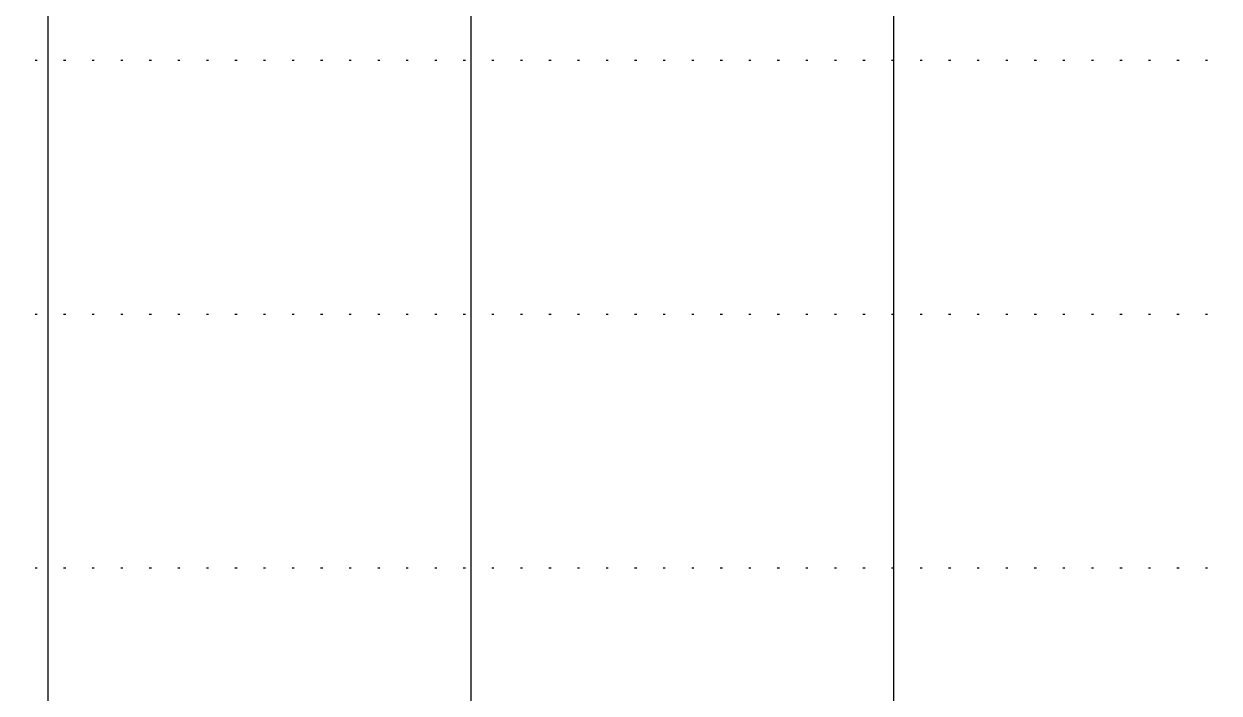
# Model space of a CAD drawing. Header units: millimetres. Extents: x -1499 to 6658, y -12483 to -6008.
# Drawn here: x 2915 to 2971.5, y -10511 to -10479.3 of the extents above; entities that cross this region are included whole.
import ezdxf

# ---------------------------------------------------------------- set-up
doc = ezdxf.new("R2010")
doc.units = ezdxf.units.MM
doc.linetypes.add('A-DOTLN01H', pattern=[0.125, 0, -0.125])
doc.layers.add('CR-GRID', color=56, linetype='A-DOTLN01H')
doc.layers.add('수직그리드', color=1, linetype='Continuous')

msp = doc.modelspace()

# ---------------------------------------------------------------- linework, layer by layer
at = {"layer": 'CR-GRID', "linetype": 'A-DOTLN01H', "ltscale": 10}
for p, q in [((696.157, -10481.058), (6196.157, -10481.058)), ((696.157, -10493.058), (6196.157, -10493.058)), ((696.157, -10505.058), (6196.157, -10505.058))]:
    msp.add_line(p, q, dxfattribs=at)
at = {"layer": '수직그리드'}
for p, q in [((2936.157, -10402.692), (2936.157, -11873.058)), ((2956.157, -10412.748), (2956.157, -11873.058)), ((2916.157, -10415.148), (2916.157, -11873.058))]:
    msp.add_line(p, q, dxfattribs=at)

doc.saveas('drawing.dxf')
